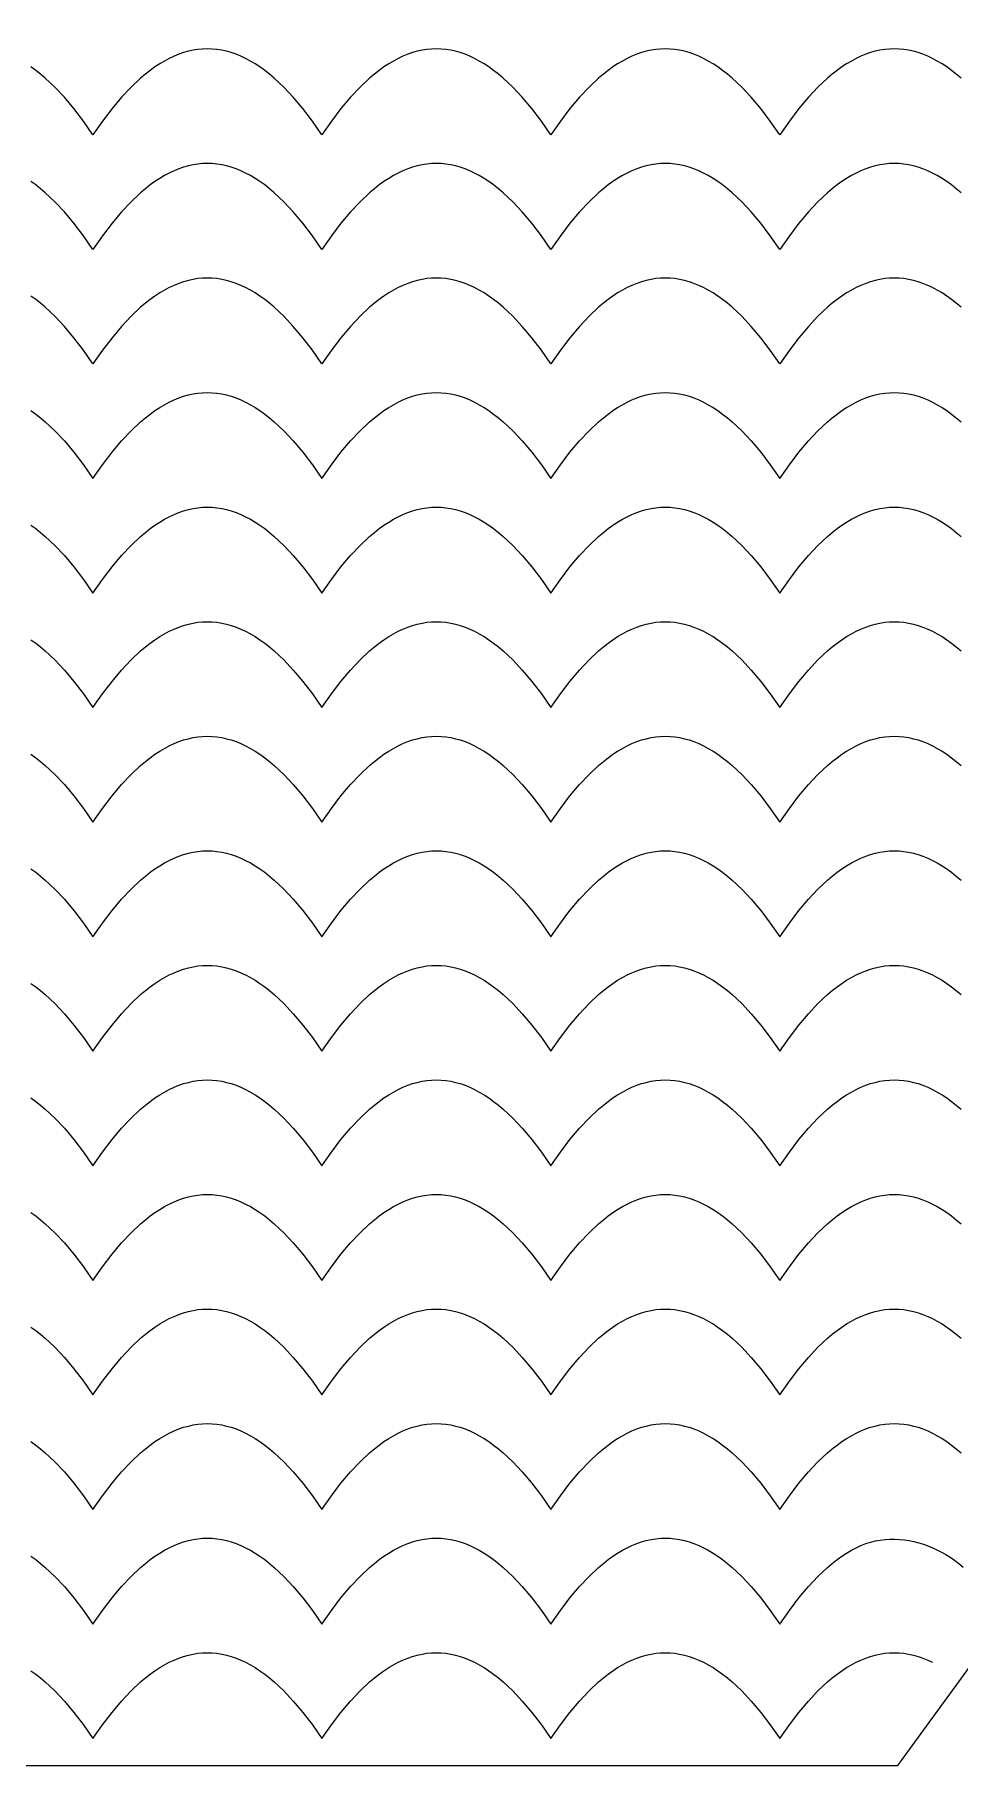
# Model space of a CAD drawing. Extents: x -831 to 1547, y -1426 to -385.
# Drawn here: x 59.5 to 95.9, y -926.3 to -858.3 of the extents above; entities that cross this region are included whole.
import ezdxf

# ---------------------------------------------------------------- set-up
doc = ezdxf.new("R2010")
doc.units = 0
doc.layers.add('CUT', color=18, linetype='CONTINUOUS')
doc.layers.add('ENGRAVE', color=1, linetype='CONTINUOUS')

msp = doc.modelspace()

# ---------------------------------------------------------------- linework, layer by layer
at = {"layer": 'CUT'}
msp.add_lwpolyline([(334.842, -861.159), (254.442, -861.159), (174.042, -809.919), (133.842, -809.919), (93.642, -809.919), (13.242, -861.159), (-67.158, -861.159), (-67.158, -926.259), (93.474, -926.259), (133.842, -870.943), (174.211, -926.259), (334.842, -926.259)], close=True, dxfattribs=at)
at = {"layer": 'ENGRAVE'}
for points in [[(95.967, -859.982), (95.779, -859.824), (95.592, -859.678), (95.404, -859.543), (95.217, -859.42), (95.029, -859.309), (94.842, -859.209), (94.654, -859.121), (94.467, -859.045), (94.279, -858.98), (94.092, -858.928), (93.904, -858.887), (93.717, -858.857), (93.529, -858.84), (93.342, -858.834), (93.154, -858.84), (92.967, -858.857), (92.779, -858.887), (92.592, -858.928), (92.404, -858.98), (92.217, -859.045), (92.029, -859.121), (91.842, -859.209), (91.654, -859.309), (91.467, -859.42), (91.279, -859.543), (91.092, -859.678), (90.904, -859.824), (90.717, -859.982), (90.342, -860.334), (89.967, -860.732), (89.592, -861.178), (89.217, -861.67), (88.842, -862.209), (88.467, -861.67), (88.092, -861.178), (87.717, -860.732), (87.342, -860.334), (86.967, -859.982), (86.779, -859.824), (86.592, -859.678), (86.404, -859.543), (86.217, -859.42), (86.029, -859.309), (85.842, -859.209), (85.654, -859.121), (85.467, -859.045), (85.279, -858.98), (85.092, -858.928), (84.904, -858.887), (84.717, -858.857), (84.529, -858.84), (84.342, -858.834), (84.154, -858.84), (83.967, -858.857), (83.779, -858.887), (83.592, -858.928), (83.404, -858.98), (83.217, -859.045), (83.029, -859.121), (82.842, -859.209), (82.654, -859.309), (82.467, -859.42), (82.279, -859.543), (82.092, -859.678), (81.904, -859.824), (81.717, -859.982), (81.342, -860.334), (80.967, -860.732), (80.592, -861.178), (80.217, -861.67), (79.842, -862.209), (79.467, -861.67), (79.092, -861.178), (78.717, -860.732), (78.342, -860.334), (77.967, -859.982), (77.779, -859.824), (77.592, -859.678), (77.404, -859.543), (77.217, -859.42), (77.029, -859.309), (76.842, -859.209), (76.654, -859.121), (76.467, -859.045), (76.279, -858.98), (76.092, -858.928), (75.904, -858.887), (75.717, -858.857), (75.529, -858.84), (75.342, -858.834), (75.154, -858.84), (74.967, -858.857), (74.779, -858.887), (74.592, -858.928), (74.404, -858.98), (74.217, -859.045), (74.029, -859.121), (73.842, -859.209), (73.654, -859.309), (73.467, -859.42), (73.279, -859.543), (73.092, -859.678), (72.904, -859.824), (72.717, -859.982), (72.342, -860.334), (71.967, -860.732), (71.592, -861.178), (71.217, -861.67), (70.842, -862.209), (70.467, -861.67), (70.092, -861.178), (69.717, -860.732), (69.342, -860.334), (68.967, -859.982), (68.779, -859.824), (68.592, -859.678), (68.404, -859.543), (68.217, -859.42), (68.029, -859.309), (67.842, -859.209), (67.654, -859.121), (67.467, -859.045), (67.279, -858.98), (67.092, -858.928), (66.904, -858.887), (66.717, -858.857), (66.529, -858.84), (66.342, -858.834), (66.154, -858.84), (65.967, -858.857), (65.779, -858.887), (65.592, -858.928), (65.404, -858.98), (65.217, -859.045), (65.029, -859.121), (64.842, -859.209), (64.654, -859.309), (64.467, -859.42), (64.279, -859.543), (64.092, -859.678), (63.904, -859.824), (63.717, -859.982), (63.342, -860.334), (62.967, -860.732), (62.592, -861.178), (62.217, -861.67), (61.842, -862.209), (61.467, -861.67), (61.092, -861.178), (60.717, -860.732), (60.342, -860.334), (59.967, -859.982), (59.779, -859.824), (59.592, -859.678), (59.404, -859.543)], [(95.967, -864.482), (95.779, -864.324), (95.592, -864.178), (95.404, -864.043), (95.217, -863.92), (95.029, -863.809), (94.842, -863.709), (94.654, -863.621), (94.467, -863.545), (94.279, -863.48), (94.092, -863.428), (93.904, -863.387), (93.717, -863.357), (93.529, -863.34), (93.342, -863.334), (93.154, -863.34), (92.967, -863.357), (92.779, -863.387), (92.592, -863.428), (92.404, -863.48), (92.217, -863.545), (92.029, -863.621), (91.842, -863.709), (91.654, -863.809), (91.467, -863.92), (91.279, -864.043), (91.092, -864.178), (90.904, -864.324), (90.717, -864.482), (90.342, -864.834), (89.967, -865.232), (89.592, -865.678), (89.217, -866.17), (88.842, -866.709), (88.467, -866.17), (88.092, -865.678), (87.717, -865.232), (87.342, -864.834), (86.967, -864.482), (86.779, -864.324), (86.592, -864.178), (86.404, -864.043), (86.217, -863.92), (86.029, -863.809), (85.842, -863.709), (85.654, -863.621), (85.467, -863.545), (85.279, -863.48), (85.092, -863.428), (84.904, -863.387), (84.717, -863.357), (84.529, -863.34), (84.342, -863.334), (84.154, -863.34), (83.967, -863.357), (83.779, -863.387), (83.592, -863.428), (83.404, -863.48), (83.217, -863.545), (83.029, -863.621), (82.842, -863.709), (82.654, -863.809), (82.467, -863.92), (82.279, -864.043), (82.092, -864.178), (81.904, -864.324), (81.717, -864.482), (81.342, -864.834), (80.967, -865.232), (80.592, -865.678), (80.217, -866.17), (79.842, -866.709), (79.467, -866.17), (79.092, -865.678), (78.717, -865.232), (78.342, -864.834), (77.967, -864.482), (77.779, -864.324), (77.592, -864.178), (77.404, -864.043), (77.217, -863.92), (77.029, -863.809), (76.842, -863.709), (76.654, -863.621), (76.467, -863.545), (76.279, -863.48), (76.092, -863.428), (75.904, -863.387), (75.717, -863.357), (75.529, -863.34), (75.342, -863.334), (75.154, -863.34), (74.967, -863.357), (74.779, -863.387), (74.592, -863.428), (74.404, -863.48), (74.217, -863.545), (74.029, -863.621), (73.842, -863.709), (73.654, -863.809), (73.467, -863.92), (73.279, -864.043), (73.092, -864.178), (72.904, -864.324), (72.717, -864.482), (72.342, -864.834), (71.967, -865.232), (71.592, -865.678), (71.217, -866.17), (70.842, -866.709), (70.467, -866.17), (70.092, -865.678), (69.717, -865.232), (69.342, -864.834), (68.967, -864.482), (68.779, -864.324), (68.592, -864.178), (68.404, -864.043), (68.217, -863.92), (68.029, -863.809), (67.842, -863.709), (67.654, -863.621), (67.467, -863.545), (67.279, -863.48), (67.092, -863.428), (66.904, -863.387), (66.717, -863.357), (66.529, -863.34), (66.342, -863.334), (66.154, -863.34), (65.967, -863.357), (65.779, -863.387), (65.592, -863.428), (65.404, -863.48), (65.217, -863.545), (65.029, -863.621), (64.842, -863.709), (64.654, -863.809), (64.467, -863.92), (64.279, -864.043), (64.092, -864.178), (63.904, -864.324), (63.717, -864.482), (63.342, -864.834), (62.967, -865.232), (62.592, -865.678), (62.217, -866.17), (61.842, -866.709), (61.467, -866.17), (61.092, -865.678), (60.717, -865.232), (60.342, -864.834), (59.967, -864.482), (59.779, -864.324), (59.592, -864.178), (59.404, -864.043)], [(95.967, -868.982), (95.779, -868.824), (95.592, -868.678), (95.404, -868.543), (95.217, -868.42), (95.029, -868.309), (94.842, -868.209), (94.654, -868.121), (94.467, -868.045), (94.279, -867.98), (94.092, -867.928), (93.904, -867.887), (93.717, -867.857), (93.529, -867.84), (93.342, -867.834), (93.154, -867.84), (92.967, -867.857), (92.779, -867.887), (92.592, -867.928), (92.404, -867.98), (92.217, -868.045), (92.029, -868.121), (91.842, -868.209), (91.654, -868.309), (91.467, -868.42), (91.279, -868.543), (91.092, -868.678), (90.904, -868.824), (90.717, -868.982), (90.342, -869.334), (89.967, -869.732), (89.592, -870.178), (89.217, -870.67), (88.842, -871.209), (88.467, -870.67), (88.092, -870.178), (87.717, -869.732), (87.342, -869.334), (86.967, -868.982), (86.779, -868.824), (86.592, -868.678), (86.404, -868.543), (86.217, -868.42), (86.029, -868.309), (85.842, -868.209), (85.654, -868.121), (85.467, -868.045), (85.279, -867.98), (85.092, -867.928), (84.904, -867.887), (84.717, -867.857), (84.529, -867.84), (84.342, -867.834), (84.154, -867.84), (83.967, -867.857), (83.779, -867.887), (83.592, -867.928), (83.404, -867.98), (83.217, -868.045), (83.029, -868.121), (82.842, -868.209), (82.654, -868.309), (82.467, -868.42), (82.279, -868.543), (82.092, -868.678), (81.904, -868.824), (81.717, -868.982), (81.342, -869.334), (80.967, -869.732), (80.592, -870.178), (80.217, -870.67), (79.842, -871.209), (79.467, -870.67), (79.092, -870.178), (78.717, -869.732), (78.342, -869.334), (77.967, -868.982), (77.779, -868.824), (77.592, -868.678), (77.404, -868.543), (77.217, -868.42), (77.029, -868.309), (76.842, -868.209), (76.654, -868.121), (76.467, -868.045), (76.279, -867.98), (76.092, -867.928), (75.904, -867.887), (75.717, -867.857), (75.529, -867.84), (75.342, -867.834), (75.154, -867.84), (74.967, -867.857), (74.779, -867.887), (74.592, -867.928), (74.404, -867.98), (74.217, -868.045), (74.029, -868.121), (73.842, -868.209), (73.654, -868.309), (73.467, -868.42), (73.279, -868.543), (73.092, -868.678), (72.904, -868.824), (72.717, -868.982), (72.342, -869.334), (71.967, -869.732), (71.592, -870.178), (71.217, -870.67), (70.842, -871.209), (70.467, -870.67), (70.092, -870.178), (69.717, -869.732), (69.342, -869.334), (68.967, -868.982), (68.779, -868.824), (68.592, -868.678), (68.404, -868.543), (68.217, -868.42), (68.029, -868.309), (67.842, -868.209), (67.654, -868.121), (67.467, -868.045), (67.279, -867.98), (67.092, -867.928), (66.904, -867.887), (66.717, -867.857), (66.529, -867.84), (66.342, -867.834), (66.154, -867.84), (65.967, -867.857), (65.779, -867.887), (65.592, -867.928), (65.404, -867.98), (65.217, -868.045), (65.029, -868.121), (64.842, -868.209), (64.654, -868.309), (64.467, -868.42), (64.279, -868.543), (64.092, -868.678), (63.904, -868.824), (63.717, -868.982), (63.342, -869.334), (62.967, -869.732), (62.592, -870.178), (62.217, -870.67), (61.842, -871.209), (61.467, -870.67), (61.092, -870.178), (60.717, -869.732), (60.342, -869.334), (59.967, -868.982), (59.779, -868.824), (59.592, -868.678), (59.404, -868.543)], [(59.404, -873.043), (59.592, -873.178), (59.779, -873.324), (59.967, -873.482), (60.342, -873.834), (60.717, -874.232), (61.092, -874.678), (61.467, -875.17), (61.842, -875.709), (62.217, -875.17), (62.592, -874.678), (62.967, -874.232), (63.342, -873.834), (63.717, -873.482), (63.904, -873.324), (64.092, -873.178), (64.279, -873.043), (64.467, -872.92), (64.654, -872.809), (64.842, -872.709), (65.029, -872.621), (65.217, -872.545), (65.404, -872.48), (65.592, -872.428), (65.779, -872.387), (65.967, -872.357), (66.154, -872.34), (66.342, -872.334), (66.529, -872.34), (66.717, -872.357), (66.904, -872.387), (67.092, -872.428), (67.279, -872.48), (67.467, -872.545), (67.654, -872.621), (67.842, -872.709), (68.029, -872.809), (68.217, -872.92), (68.404, -873.043), (68.592, -873.178), (68.779, -873.324), (68.967, -873.482), (69.342, -873.834), (69.717, -874.232), (70.092, -874.678), (70.467, -875.17), (70.842, -875.709), (71.217, -875.17), (71.592, -874.678), (71.967, -874.232), (72.342, -873.834), (72.717, -873.482), (72.904, -873.324), (73.092, -873.178), (73.279, -873.043), (73.467, -872.92), (73.654, -872.809), (73.842, -872.709), (74.029, -872.621), (74.217, -872.545), (74.404, -872.48), (74.592, -872.428), (74.779, -872.387), (74.967, -872.357), (75.154, -872.34), (75.342, -872.334), (75.529, -872.34), (75.717, -872.357), (75.904, -872.387), (76.092, -872.428), (76.279, -872.48), (76.467, -872.545), (76.654, -872.621), (76.842, -872.709), (77.029, -872.809), (77.217, -872.92), (77.404, -873.043), (77.592, -873.178), (77.779, -873.324), (77.967, -873.482), (78.342, -873.834), (78.717, -874.232), (79.092, -874.678), (79.467, -875.17), (79.842, -875.709), (80.217, -875.17), (80.592, -874.678), (80.967, -874.232), (81.342, -873.834), (81.717, -873.482), (81.904, -873.324), (82.092, -873.178), (82.279, -873.043), (82.467, -872.92), (82.654, -872.809), (82.842, -872.709), (83.029, -872.621), (83.217, -872.545), (83.404, -872.48), (83.592, -872.428), (83.779, -872.387), (83.967, -872.357), (84.154, -872.34), (84.342, -872.334), (84.529, -872.34), (84.717, -872.357), (84.904, -872.387), (85.092, -872.428), (85.279, -872.48), (85.467, -872.545), (85.654, -872.621), (85.842, -872.709), (86.029, -872.809), (86.217, -872.92), (86.404, -873.043), (86.592, -873.178), (86.779, -873.324), (86.967, -873.482), (87.342, -873.834), (87.717, -874.232), (88.092, -874.678), (88.467, -875.17), (88.842, -875.709), (89.217, -875.17), (89.592, -874.678), (89.967, -874.232), (90.342, -873.834), (90.717, -873.482), (90.904, -873.324), (91.092, -873.178), (91.279, -873.043), (91.467, -872.92), (91.654, -872.809), (91.842, -872.709), (92.029, -872.621), (92.217, -872.545), (92.404, -872.48), (92.592, -872.428), (92.779, -872.387), (92.967, -872.357), (93.154, -872.34), (93.342, -872.334), (93.529, -872.34), (93.717, -872.357), (93.904, -872.387), (94.092, -872.428), (94.279, -872.48), (94.467, -872.545), (94.654, -872.621), (94.842, -872.709), (95.029, -872.809), (95.217, -872.92), (95.404, -873.043), (95.592, -873.178), (95.779, -873.324), (95.967, -873.482)], [(59.404, -877.543), (59.592, -877.678), (59.779, -877.824), (59.967, -877.982), (60.342, -878.334), (60.717, -878.732), (61.092, -879.178), (61.467, -879.67), (61.842, -880.209), (62.217, -879.67), (62.592, -879.178), (62.967, -878.732), (63.342, -878.334), (63.717, -877.982), (63.904, -877.824), (64.092, -877.678), (64.279, -877.543), (64.467, -877.42), (64.654, -877.309), (64.842, -877.209), (65.029, -877.121), (65.217, -877.045), (65.404, -876.98), (65.592, -876.928), (65.779, -876.887), (65.967, -876.857), (66.154, -876.84), (66.342, -876.834), (66.529, -876.84), (66.717, -876.857), (66.904, -876.887), (67.092, -876.928), (67.279, -876.98), (67.467, -877.045), (67.654, -877.121), (67.842, -877.209), (68.029, -877.309), (68.217, -877.42), (68.404, -877.543), (68.592, -877.678), (68.779, -877.824), (68.967, -877.982), (69.342, -878.334), (69.717, -878.732), (70.092, -879.178), (70.467, -879.67), (70.842, -880.209), (71.217, -879.67), (71.592, -879.178), (71.967, -878.732), (72.342, -878.334), (72.717, -877.982), (72.904, -877.824), (73.092, -877.678), (73.279, -877.543), (73.467, -877.42), (73.654, -877.309), (73.842, -877.209), (74.029, -877.121), (74.217, -877.045), (74.404, -876.98), (74.592, -876.928), (74.779, -876.887), (74.967, -876.857), (75.154, -876.84), (75.342, -876.834), (75.529, -876.84), (75.717, -876.857), (75.904, -876.887), (76.092, -876.928), (76.279, -876.98), (76.467, -877.045), (76.654, -877.121), (76.842, -877.209), (77.029, -877.309), (77.217, -877.42), (77.404, -877.543), (77.592, -877.678), (77.779, -877.824), (77.967, -877.982), (78.342, -878.334), (78.717, -878.732), (79.092, -879.178), (79.467, -879.67), (79.842, -880.209), (80.217, -879.67), (80.592, -879.178), (80.967, -878.732), (81.342, -878.334), (81.717, -877.982), (81.904, -877.824), (82.092, -877.678), (82.279, -877.543), (82.467, -877.42), (82.654, -877.309), (82.842, -877.209), (83.029, -877.121), (83.217, -877.045), (83.404, -876.98), (83.592, -876.928), (83.779, -876.887), (83.967, -876.857), (84.154, -876.84), (84.342, -876.834), (84.529, -876.84), (84.717, -876.857), (84.904, -876.887), (85.092, -876.928), (85.279, -876.98), (85.467, -877.045), (85.654, -877.121), (85.842, -877.209), (86.029, -877.309), (86.217, -877.42), (86.404, -877.543), (86.592, -877.678), (86.779, -877.824), (86.967, -877.982), (87.342, -878.334), (87.717, -878.732), (88.092, -879.178), (88.467, -879.67), (88.842, -880.209), (89.217, -879.67), (89.592, -879.178), (89.967, -878.732), (90.342, -878.334), (90.717, -877.982), (90.904, -877.824), (91.092, -877.678), (91.279, -877.543), (91.467, -877.42), (91.654, -877.309), (91.842, -877.209), (92.029, -877.121), (92.217, -877.045), (92.404, -876.98), (92.592, -876.928), (92.779, -876.887), (92.967, -876.857), (93.154, -876.84), (93.342, -876.834), (93.529, -876.84), (93.717, -876.857), (93.904, -876.887), (94.092, -876.928), (94.279, -876.98), (94.467, -877.045), (94.654, -877.121), (94.842, -877.209), (95.029, -877.309), (95.217, -877.42), (95.404, -877.543), (95.592, -877.678), (95.779, -877.824), (95.967, -877.982)], [(59.404, -882.043), (59.592, -882.178), (59.779, -882.324), (59.967, -882.482), (60.342, -882.834), (60.717, -883.232), (61.092, -883.678), (61.467, -884.17), (61.842, -884.709), (62.217, -884.17), (62.592, -883.678), (62.967, -883.232), (63.342, -882.834), (63.717, -882.482), (63.904, -882.324), (64.092, -882.178), (64.279, -882.043), (64.467, -881.92), (64.654, -881.809), (64.842, -881.709), (65.029, -881.621), (65.217, -881.545), (65.404, -881.48), (65.592, -881.428), (65.779, -881.387), (65.967, -881.357), (66.154, -881.34), (66.342, -881.334), (66.529, -881.34), (66.717, -881.357), (66.904, -881.387), (67.092, -881.428), (67.279, -881.48), (67.467, -881.545), (67.654, -881.621), (67.842, -881.709), (68.029, -881.809), (68.217, -881.92), (68.404, -882.043), (68.592, -882.178), (68.779, -882.324), (68.967, -882.482), (69.342, -882.834), (69.717, -883.232), (70.092, -883.678), (70.467, -884.17), (70.842, -884.709), (71.217, -884.17), (71.592, -883.678), (71.967, -883.232), (72.342, -882.834), (72.717, -882.482), (72.904, -882.324), (73.092, -882.178), (73.279, -882.043), (73.467, -881.92), (73.654, -881.809), (73.842, -881.709), (74.029, -881.621), (74.217, -881.545), (74.404, -881.48), (74.592, -881.428), (74.779, -881.387), (74.967, -881.357), (75.154, -881.34), (75.342, -881.334), (75.529, -881.34), (75.717, -881.357), (75.904, -881.387), (76.092, -881.428), (76.279, -881.48), (76.467, -881.545), (76.654, -881.621), (76.842, -881.709), (77.029, -881.809), (77.217, -881.92), (77.404, -882.043), (77.592, -882.178), (77.779, -882.324), (77.967, -882.482), (78.342, -882.834), (78.717, -883.232), (79.092, -883.678), (79.467, -884.17), (79.842, -884.709), (80.217, -884.17), (80.592, -883.678), (80.967, -883.232), (81.342, -882.834), (81.717, -882.482), (81.904, -882.324), (82.092, -882.178), (82.279, -882.043), (82.467, -881.92), (82.654, -881.809), (82.842, -881.709), (83.029, -881.621), (83.217, -881.545), (83.404, -881.48), (83.592, -881.428), (83.779, -881.387), (83.967, -881.357), (84.154, -881.34), (84.342, -881.334), (84.529, -881.34), (84.717, -881.357), (84.904, -881.387), (85.092, -881.428), (85.279, -881.48), (85.467, -881.545), (85.654, -881.621), (85.842, -881.709), (86.029, -881.809), (86.217, -881.92), (86.404, -882.043), (86.592, -882.178), (86.779, -882.324), (86.967, -882.482), (87.342, -882.834), (87.717, -883.232), (88.092, -883.678), (88.467, -884.17), (88.842, -884.709), (89.217, -884.17), (89.592, -883.678), (89.967, -883.232), (90.342, -882.834), (90.717, -882.482), (90.904, -882.324), (91.092, -882.178), (91.279, -882.043), (91.467, -881.92), (91.654, -881.809), (91.842, -881.709), (92.029, -881.621), (92.217, -881.545), (92.404, -881.48), (92.592, -881.428), (92.779, -881.387), (92.967, -881.357), (93.154, -881.34), (93.342, -881.334), (93.529, -881.34), (93.717, -881.357), (93.904, -881.387), (94.092, -881.428), (94.279, -881.48), (94.467, -881.545), (94.654, -881.621), (94.842, -881.709), (95.029, -881.809), (95.217, -881.92), (95.404, -882.043), (95.592, -882.178), (95.779, -882.324), (95.967, -882.482)], [(59.404, -886.543), (59.592, -886.678), (59.779, -886.824), (59.967, -886.982), (60.342, -887.334), (60.717, -887.732), (61.092, -888.178), (61.467, -888.67), (61.842, -889.209), (62.217, -888.67), (62.592, -888.178), (62.967, -887.732), (63.342, -887.334), (63.717, -886.982), (63.904, -886.824), (64.092, -886.678), (64.279, -886.543), (64.467, -886.42), (64.654, -886.309), (64.842, -886.209), (65.029, -886.121), (65.217, -886.045), (65.404, -885.98), (65.592, -885.928), (65.779, -885.887), (65.967, -885.857), (66.154, -885.84), (66.342, -885.834), (66.529, -885.84), (66.717, -885.857), (66.904, -885.887), (67.092, -885.928), (67.279, -885.98), (67.467, -886.045), (67.654, -886.121), (67.842, -886.209), (68.029, -886.309), (68.217, -886.42), (68.404, -886.543), (68.592, -886.678), (68.779, -886.824), (68.967, -886.982), (69.342, -887.334), (69.717, -887.732), (70.092, -888.178), (70.467, -888.67), (70.842, -889.209), (71.217, -888.67), (71.592, -888.178), (71.967, -887.732), (72.342, -887.334), (72.717, -886.982), (72.904, -886.824), (73.092, -886.678), (73.279, -886.543), (73.467, -886.42), (73.654, -886.309), (73.842, -886.209), (74.029, -886.121), (74.217, -886.045), (74.404, -885.98), (74.592, -885.928), (74.779, -885.887), (74.967, -885.857), (75.154, -885.84), (75.342, -885.834), (75.529, -885.84), (75.717, -885.857), (75.904, -885.887), (76.092, -885.928), (76.279, -885.98), (76.467, -886.045), (76.654, -886.121), (76.842, -886.209), (77.029, -886.309), (77.217, -886.42), (77.404, -886.543), (77.592, -886.678), (77.779, -886.824), (77.967, -886.982), (78.342, -887.334), (78.717, -887.732), (79.092, -888.178), (79.467, -888.67), (79.842, -889.209), (80.217, -888.67), (80.592, -888.178), (80.967, -887.732), (81.342, -887.334), (81.717, -886.982), (81.904, -886.824), (82.092, -886.678), (82.279, -886.543), (82.467, -886.42), (82.654, -886.309), (82.842, -886.209), (83.029, -886.121), (83.217, -886.045), (83.404, -885.98), (83.592, -885.928), (83.779, -885.887), (83.967, -885.857), (84.154, -885.84), (84.342, -885.834), (84.529, -885.84), (84.717, -885.857), (84.904, -885.887), (85.092, -885.928), (85.279, -885.98), (85.467, -886.045), (85.654, -886.121), (85.842, -886.209), (86.029, -886.309), (86.217, -886.42), (86.404, -886.543), (86.592, -886.678), (86.779, -886.824), (86.967, -886.982), (87.342, -887.334), (87.717, -887.732), (88.092, -888.178), (88.467, -888.67), (88.842, -889.209), (89.217, -888.67), (89.592, -888.178), (89.967, -887.732), (90.342, -887.334), (90.717, -886.982), (90.904, -886.824), (91.092, -886.678), (91.279, -886.543), (91.467, -886.42), (91.654, -886.309), (91.842, -886.209), (92.029, -886.121), (92.217, -886.045), (92.404, -885.98), (92.592, -885.928), (92.779, -885.887), (92.967, -885.857), (93.154, -885.84), (93.342, -885.834), (93.529, -885.84), (93.717, -885.857), (93.904, -885.887), (94.092, -885.928), (94.279, -885.98), (94.467, -886.045), (94.654, -886.121), (94.842, -886.209), (95.029, -886.309), (95.217, -886.42), (95.404, -886.543), (95.592, -886.678), (95.779, -886.824), (95.967, -886.982)], [(59.404, -891.043), (59.592, -891.178), (59.779, -891.324), (59.967, -891.482), (60.342, -891.834), (60.717, -892.232), (61.092, -892.678), (61.467, -893.17), (61.842, -893.709), (62.217, -893.17), (62.592, -892.678), (62.967, -892.232), (63.342, -891.834), (63.717, -891.482), (63.904, -891.324), (64.092, -891.178), (64.279, -891.043), (64.467, -890.92), (64.654, -890.809), (64.842, -890.709), (65.029, -890.621), (65.217, -890.545), (65.404, -890.48), (65.592, -890.428), (65.779, -890.387), (65.967, -890.357), (66.154, -890.34), (66.342, -890.334), (66.529, -890.34), (66.717, -890.357), (66.904, -890.387), (67.092, -890.428), (67.279, -890.48), (67.467, -890.545), (67.654, -890.621), (67.842, -890.709), (68.029, -890.809), (68.217, -890.92), (68.404, -891.043), (68.592, -891.178), (68.779, -891.324), (68.967, -891.482), (69.342, -891.834), (69.717, -892.232), (70.092, -892.678), (70.467, -893.17), (70.842, -893.709), (71.217, -893.17), (71.592, -892.678), (71.967, -892.232), (72.342, -891.834), (72.717, -891.482), (72.904, -891.324), (73.092, -891.178), (73.279, -891.043), (73.467, -890.92), (73.654, -890.809), (73.842, -890.709), (74.029, -890.621), (74.217, -890.545), (74.404, -890.48), (74.592, -890.428), (74.779, -890.387), (74.967, -890.357), (75.154, -890.34), (75.342, -890.334), (75.529, -890.34), (75.717, -890.357), (75.904, -890.387), (76.092, -890.428), (76.279, -890.48), (76.467, -890.545), (76.654, -890.621), (76.842, -890.709), (77.029, -890.809), (77.217, -890.92), (77.404, -891.043), (77.592, -891.178), (77.779, -891.324), (77.967, -891.482), (78.342, -891.834), (78.717, -892.232), (79.092, -892.678), (79.467, -893.17), (79.842, -893.709), (80.217, -893.17), (80.592, -892.678), (80.967, -892.232), (81.342, -891.834), (81.717, -891.482), (81.904, -891.324), (82.092, -891.178), (82.279, -891.043), (82.467, -890.92), (82.654, -890.809), (82.842, -890.709), (83.029, -890.621), (83.217, -890.545), (83.404, -890.48), (83.592, -890.428), (83.779, -890.387), (83.967, -890.357), (84.154, -890.34), (84.342, -890.334), (84.529, -890.34), (84.717, -890.357), (84.904, -890.387), (85.092, -890.428), (85.279, -890.48), (85.467, -890.545), (85.654, -890.621), (85.842, -890.709), (86.029, -890.809), (86.217, -890.92), (86.404, -891.043), (86.592, -891.178), (86.779, -891.324), (86.967, -891.482), (87.342, -891.834), (87.717, -892.232), (88.092, -892.678), (88.467, -893.17), (88.842, -893.709), (89.217, -893.17), (89.592, -892.678), (89.967, -892.232), (90.342, -891.834), (90.717, -891.482), (90.904, -891.324), (91.092, -891.178), (91.279, -891.043), (91.467, -890.92), (91.654, -890.809), (91.842, -890.709), (92.029, -890.621), (92.217, -890.545), (92.404, -890.48), (92.592, -890.428), (92.779, -890.387), (92.967, -890.357), (93.154, -890.34), (93.342, -890.334), (93.529, -890.34), (93.717, -890.357), (93.904, -890.387), (94.092, -890.428), (94.279, -890.48), (94.467, -890.545), (94.654, -890.621), (94.842, -890.709), (95.029, -890.809), (95.217, -890.92), (95.404, -891.043), (95.592, -891.178), (95.779, -891.324), (95.967, -891.482)], [(59.404, -895.543), (59.592, -895.678), (59.779, -895.824), (59.967, -895.982), (60.342, -896.334), (60.717, -896.732), (61.092, -897.178), (61.467, -897.67), (61.842, -898.209), (62.217, -897.67), (62.592, -897.178), (62.967, -896.732), (63.342, -896.334), (63.717, -895.982), (63.904, -895.824), (64.092, -895.678), (64.279, -895.543), (64.467, -895.42), (64.654, -895.309), (64.842, -895.209), (65.029, -895.121), (65.217, -895.045), (65.404, -894.98), (65.592, -894.928), (65.779, -894.887), (65.967, -894.857), (66.154, -894.84), (66.342, -894.834), (66.529, -894.84), (66.717, -894.857), (66.904, -894.887), (67.092, -894.928), (67.279, -894.98), (67.467, -895.045), (67.654, -895.121), (67.842, -895.209), (68.029, -895.309), (68.217, -895.42), (68.404, -895.543), (68.592, -895.678), (68.779, -895.824), (68.967, -895.982), (69.342, -896.334), (69.717, -896.732), (70.092, -897.178), (70.467, -897.67), (70.842, -898.209), (71.217, -897.67), (71.592, -897.178), (71.967, -896.732), (72.342, -896.334), (72.717, -895.982), (72.904, -895.824), (73.092, -895.678), (73.279, -895.543), (73.467, -895.42), (73.654, -895.309), (73.842, -895.209), (74.029, -895.121), (74.217, -895.045), (74.404, -894.98), (74.592, -894.928), (74.779, -894.887), (74.967, -894.857), (75.154, -894.84), (75.342, -894.834), (75.529, -894.84), (75.717, -894.857), (75.904, -894.887), (76.092, -894.928), (76.279, -894.98), (76.467, -895.045), (76.654, -895.121), (76.842, -895.209), (77.029, -895.309), (77.217, -895.42), (77.404, -895.543), (77.592, -895.678), (77.779, -895.824), (77.967, -895.982), (78.342, -896.334), (78.717, -896.732), (79.092, -897.178), (79.467, -897.67), (79.842, -898.209), (80.217, -897.67), (80.592, -897.178), (80.967, -896.732), (81.342, -896.334), (81.717, -895.982), (81.904, -895.824), (82.092, -895.678), (82.279, -895.543), (82.467, -895.42), (82.654, -895.309), (82.842, -895.209), (83.029, -895.121), (83.217, -895.045), (83.404, -894.98), (83.592, -894.928), (83.779, -894.887), (83.967, -894.857), (84.154, -894.84), (84.342, -894.834), (84.529, -894.84), (84.717, -894.857), (84.904, -894.887), (85.092, -894.928), (85.279, -894.98), (85.467, -895.045), (85.654, -895.121), (85.842, -895.209), (86.029, -895.309), (86.217, -895.42), (86.404, -895.543), (86.592, -895.678), (86.779, -895.824), (86.967, -895.982), (87.342, -896.334), (87.717, -896.732), (88.092, -897.178), (88.467, -897.67), (88.842, -898.209), (89.217, -897.67), (89.592, -897.178), (89.967, -896.732), (90.342, -896.334), (90.717, -895.982), (90.904, -895.824), (91.092, -895.678), (91.279, -895.543), (91.467, -895.42), (91.654, -895.309), (91.842, -895.209), (92.029, -895.121), (92.217, -895.045), (92.404, -894.98), (92.592, -894.928), (92.779, -894.887), (92.967, -894.857), (93.154, -894.84), (93.342, -894.834), (93.529, -894.84), (93.717, -894.857), (93.904, -894.887), (94.092, -894.928), (94.279, -894.98), (94.467, -895.045), (94.654, -895.121), (94.842, -895.209), (95.029, -895.309), (95.217, -895.42), (95.404, -895.543), (95.592, -895.678), (95.779, -895.824), (95.967, -895.982)], [(59.404, -900.043), (59.592, -900.178), (59.779, -900.324), (59.967, -900.482), (60.342, -900.834), (60.717, -901.232), (61.092, -901.678), (61.467, -902.17), (61.842, -902.709), (62.217, -902.17), (62.592, -901.678), (62.967, -901.232), (63.342, -900.834), (63.717, -900.482), (63.904, -900.324), (64.092, -900.178), (64.279, -900.043), (64.467, -899.92), (64.654, -899.809), (64.842, -899.709), (65.029, -899.621), (65.217, -899.545), (65.404, -899.48), (65.592, -899.428), (65.779, -899.387), (65.967, -899.357), (66.154, -899.34), (66.342, -899.334), (66.529, -899.34), (66.717, -899.357), (66.904, -899.387), (67.092, -899.428), (67.279, -899.48), (67.467, -899.545), (67.654, -899.621), (67.842, -899.709), (68.029, -899.809), (68.217, -899.92), (68.404, -900.043), (68.592, -900.178), (68.779, -900.324), (68.967, -900.482), (69.342, -900.834), (69.717, -901.232), (70.092, -901.678), (70.467, -902.17), (70.842, -902.709), (71.217, -902.17), (71.592, -901.678), (71.967, -901.232), (72.342, -900.834), (72.717, -900.482), (72.904, -900.324), (73.092, -900.178), (73.279, -900.043), (73.467, -899.92), (73.654, -899.809), (73.842, -899.709), (74.029, -899.621), (74.217, -899.545), (74.404, -899.48), (74.592, -899.428), (74.779, -899.387), (74.967, -899.357), (75.154, -899.34), (75.342, -899.334), (75.529, -899.34), (75.717, -899.357), (75.904, -899.387), (76.092, -899.428), (76.279, -899.48), (76.467, -899.545), (76.654, -899.621), (76.842, -899.709), (77.029, -899.809), (77.217, -899.92), (77.404, -900.043), (77.592, -900.178), (77.779, -900.324), (77.967, -900.482), (78.342, -900.834), (78.717, -901.232), (79.092, -901.678), (79.467, -902.17), (79.842, -902.709), (80.217, -902.17), (80.592, -901.678), (80.967, -901.232), (81.342, -900.834), (81.717, -900.482), (81.904, -900.324), (82.092, -900.178), (82.279, -900.043), (82.467, -899.92), (82.654, -899.809), (82.842, -899.709), (83.029, -899.621), (83.217, -899.545), (83.404, -899.48), (83.592, -899.428), (83.779, -899.387), (83.967, -899.357), (84.154, -899.34), (84.342, -899.334), (84.529, -899.34), (84.717, -899.357), (84.904, -899.387), (85.092, -899.428), (85.279, -899.48), (85.467, -899.545), (85.654, -899.621), (85.842, -899.709), (86.029, -899.809), (86.217, -899.92), (86.404, -900.043), (86.592, -900.178), (86.779, -900.324), (86.967, -900.482), (87.342, -900.834), (87.717, -901.232), (88.092, -901.678), (88.467, -902.17), (88.842, -902.709), (89.217, -902.17), (89.592, -901.678), (89.967, -901.232), (90.342, -900.834), (90.717, -900.482), (90.904, -900.324), (91.092, -900.178), (91.279, -900.043), (91.467, -899.92), (91.654, -899.809), (91.842, -899.709), (92.029, -899.621), (92.217, -899.545), (92.404, -899.48), (92.592, -899.428), (92.779, -899.387), (92.967, -899.357), (93.154, -899.34), (93.342, -899.334), (93.529, -899.34), (93.717, -899.357), (93.904, -899.387), (94.092, -899.428), (94.279, -899.48), (94.467, -899.545), (94.654, -899.621), (94.842, -899.709), (95.029, -899.809), (95.217, -899.92), (95.404, -900.043), (95.592, -900.178), (95.779, -900.324), (95.967, -900.482)], [(59.404, -904.543), (59.592, -904.678), (59.779, -904.824), (59.967, -904.982), (60.342, -905.334), (60.717, -905.732), (61.092, -906.178), (61.467, -906.67), (61.842, -907.209), (62.217, -906.67), (62.592, -906.178), (62.967, -905.732), (63.342, -905.334), (63.717, -904.982), (63.904, -904.824), (64.092, -904.678), (64.279, -904.543), (64.467, -904.42), (64.654, -904.309), (64.842, -904.209), (65.029, -904.121), (65.217, -904.045), (65.404, -903.98), (65.592, -903.928), (65.779, -903.887), (65.967, -903.857), (66.154, -903.84), (66.342, -903.834), (66.529, -903.84), (66.717, -903.857), (66.904, -903.887), (67.092, -903.928), (67.279, -903.98), (67.467, -904.045), (67.654, -904.121), (67.842, -904.209), (68.029, -904.309), (68.217, -904.42), (68.404, -904.543), (68.592, -904.678), (68.779, -904.824), (68.967, -904.982), (69.342, -905.334), (69.717, -905.732), (70.092, -906.178), (70.467, -906.67), (70.842, -907.209), (71.217, -906.67), (71.592, -906.178), (71.967, -905.732), (72.342, -905.334), (72.717, -904.982), (72.904, -904.824), (73.092, -904.678), (73.279, -904.543), (73.467, -904.42), (73.654, -904.309), (73.842, -904.209), (74.029, -904.121), (74.217, -904.045), (74.404, -903.98), (74.592, -903.928), (74.779, -903.887), (74.967, -903.857), (75.154, -903.84), (75.342, -903.834), (75.529, -903.84), (75.717, -903.857), (75.904, -903.887), (76.092, -903.928), (76.279, -903.98), (76.467, -904.045), (76.654, -904.121), (76.842, -904.209), (77.029, -904.309), (77.217, -904.42), (77.404, -904.543), (77.592, -904.678), (77.779, -904.824), (77.967, -904.982), (78.342, -905.334), (78.717, -905.732), (79.092, -906.178), (79.467, -906.67), (79.842, -907.209), (80.217, -906.67), (80.592, -906.178), (80.967, -905.732), (81.342, -905.334), (81.717, -904.982), (81.904, -904.824), (82.092, -904.678), (82.279, -904.543), (82.467, -904.42), (82.654, -904.309), (82.842, -904.209), (83.029, -904.121), (83.217, -904.045), (83.404, -903.98), (83.592, -903.928), (83.779, -903.887), (83.967, -903.857), (84.154, -903.84), (84.342, -903.834), (84.529, -903.84), (84.717, -903.857), (84.904, -903.887), (85.092, -903.928), (85.279, -903.98), (85.467, -904.045), (85.654, -904.121), (85.842, -904.209), (86.029, -904.309), (86.217, -904.42), (86.404, -904.543), (86.592, -904.678), (86.779, -904.824), (86.967, -904.982), (87.342, -905.334), (87.717, -905.732), (88.092, -906.178), (88.467, -906.67), (88.842, -907.209), (89.217, -906.67), (89.592, -906.178), (89.967, -905.732), (90.342, -905.334), (90.717, -904.982), (90.904, -904.824), (91.092, -904.678), (91.279, -904.543), (91.467, -904.42), (91.654, -904.309), (91.842, -904.209), (92.029, -904.121), (92.217, -904.045), (92.404, -903.98), (92.592, -903.928), (92.779, -903.887), (92.967, -903.857), (93.154, -903.84), (93.342, -903.834), (93.529, -903.84), (93.717, -903.857), (93.904, -903.887), (94.092, -903.928), (94.279, -903.98), (94.467, -904.045), (94.654, -904.121), (94.842, -904.209), (95.029, -904.309), (95.217, -904.42), (95.404, -904.543), (95.592, -904.678), (95.779, -904.824), (95.967, -904.982)], [(59.404, -909.043), (59.592, -909.178), (59.779, -909.324), (59.967, -909.482), (60.342, -909.834), (60.717, -910.232), (61.092, -910.678), (61.467, -911.17), (61.842, -911.709), (62.217, -911.17), (62.592, -910.678), (62.967, -910.232), (63.342, -909.834), (63.717, -909.482), (63.904, -909.324), (64.092, -909.178), (64.279, -909.043), (64.467, -908.92), (64.654, -908.809), (64.842, -908.709), (65.029, -908.621), (65.217, -908.545), (65.404, -908.48), (65.592, -908.428), (65.779, -908.387), (65.967, -908.357), (66.154, -908.34), (66.342, -908.334), (66.529, -908.34), (66.717, -908.357), (66.904, -908.387), (67.092, -908.428), (67.279, -908.48), (67.467, -908.545), (67.654, -908.621), (67.842, -908.709), (68.029, -908.809), (68.217, -908.92), (68.404, -909.043), (68.592, -909.178), (68.779, -909.324), (68.967, -909.482), (69.342, -909.834), (69.717, -910.232), (70.092, -910.678), (70.467, -911.17), (70.842, -911.709), (71.217, -911.17), (71.592, -910.678), (71.967, -910.232), (72.342, -909.834), (72.717, -909.482), (72.904, -909.324), (73.092, -909.178), (73.279, -909.043), (73.467, -908.92), (73.654, -908.809), (73.842, -908.709), (74.029, -908.621), (74.217, -908.545), (74.404, -908.48), (74.592, -908.428), (74.779, -908.387), (74.967, -908.357), (75.154, -908.34), (75.342, -908.334), (75.529, -908.34), (75.717, -908.357), (75.904, -908.387), (76.092, -908.428), (76.279, -908.48), (76.467, -908.545), (76.654, -908.621), (76.842, -908.709), (77.029, -908.809), (77.217, -908.92), (77.404, -909.043), (77.592, -909.178), (77.779, -909.324), (77.967, -909.482), (78.342, -909.834), (78.717, -910.232), (79.092, -910.678), (79.467, -911.17), (79.842, -911.709), (80.217, -911.17), (80.592, -910.678), (80.967, -910.232), (81.342, -909.834), (81.717, -909.482), (81.904, -909.324), (82.092, -909.178), (82.279, -909.043), (82.467, -908.92), (82.654, -908.809), (82.842, -908.709), (83.029, -908.621), (83.217, -908.545), (83.404, -908.48), (83.592, -908.428), (83.779, -908.387), (83.967, -908.357), (84.154, -908.34), (84.342, -908.334), (84.529, -908.34), (84.717, -908.357), (84.904, -908.387), (85.092, -908.428), (85.279, -908.48), (85.467, -908.545), (85.654, -908.621), (85.842, -908.709), (86.029, -908.809), (86.217, -908.92), (86.404, -909.043), (86.592, -909.178), (86.779, -909.324), (86.967, -909.482), (87.342, -909.834), (87.717, -910.232), (88.092, -910.678), (88.467, -911.17), (88.842, -911.709), (89.217, -911.17), (89.592, -910.678), (89.967, -910.232), (90.342, -909.834), (90.717, -909.482), (90.904, -909.324), (91.092, -909.178), (91.279, -909.043), (91.467, -908.92), (91.654, -908.809), (91.842, -908.709), (92.029, -908.621), (92.217, -908.545), (92.404, -908.48), (92.592, -908.428), (92.779, -908.387), (92.967, -908.357), (93.154, -908.34), (93.342, -908.334), (93.529, -908.34), (93.717, -908.357), (93.904, -908.387), (94.092, -908.428), (94.279, -908.48), (94.467, -908.545), (94.654, -908.621), (94.842, -908.709), (95.029, -908.809), (95.217, -908.92), (95.404, -909.043), (95.592, -909.178), (95.779, -909.324), (95.967, -909.482)], [(59.404, -913.543), (59.592, -913.678), (59.779, -913.824), (59.967, -913.982), (60.342, -914.334), (60.717, -914.732), (61.092, -915.178), (61.467, -915.67), (61.842, -916.209), (62.217, -915.67), (62.592, -915.178), (62.967, -914.732), (63.342, -914.334), (63.717, -913.982), (63.904, -913.824), (64.092, -913.678), (64.279, -913.543), (64.467, -913.42), (64.654, -913.309), (64.842, -913.209), (65.029, -913.121), (65.217, -913.045), (65.404, -912.98), (65.592, -912.928), (65.779, -912.887), (65.967, -912.857), (66.154, -912.84), (66.342, -912.834), (66.529, -912.84), (66.717, -912.857), (66.904, -912.887), (67.092, -912.928), (67.279, -912.98), (67.467, -913.045), (67.654, -913.121), (67.842, -913.209), (68.029, -913.309), (68.217, -913.42), (68.404, -913.543), (68.592, -913.678), (68.779, -913.824), (68.967, -913.982), (69.342, -914.334), (69.717, -914.732), (70.092, -915.178), (70.467, -915.67), (70.842, -916.209), (71.217, -915.67), (71.592, -915.178), (71.967, -914.732), (72.342, -914.334), (72.717, -913.982), (72.904, -913.824), (73.092, -913.678), (73.279, -913.543), (73.467, -913.42), (73.654, -913.309), (73.842, -913.209), (74.029, -913.121), (74.217, -913.045), (74.404, -912.98), (74.592, -912.928), (74.779, -912.887), (74.967, -912.857), (75.154, -912.84), (75.342, -912.834), (75.529, -912.84), (75.717, -912.857), (75.904, -912.887), (76.092, -912.928), (76.279, -912.98), (76.467, -913.045), (76.654, -913.121), (76.842, -913.209), (77.029, -913.309), (77.217, -913.42), (77.404, -913.543), (77.592, -913.678), (77.779, -913.824), (77.967, -913.982), (78.342, -914.334), (78.717, -914.732), (79.092, -915.178), (79.467, -915.67), (79.842, -916.209), (80.217, -915.67), (80.592, -915.178), (80.967, -914.732), (81.342, -914.334), (81.717, -913.982), (81.904, -913.824), (82.092, -913.678), (82.279, -913.543), (82.467, -913.42), (82.654, -913.309), (82.842, -913.209), (83.029, -913.121), (83.217, -913.045), (83.404, -912.98), (83.592, -912.928), (83.779, -912.887), (83.967, -912.857), (84.154, -912.84), (84.342, -912.834), (84.529, -912.84), (84.717, -912.857), (84.904, -912.887), (85.092, -912.928), (85.279, -912.98), (85.467, -913.045), (85.654, -913.121), (85.842, -913.209), (86.029, -913.309), (86.217, -913.42), (86.404, -913.543), (86.592, -913.678), (86.779, -913.824), (86.967, -913.982), (87.342, -914.334), (87.717, -914.732), (88.092, -915.178), (88.467, -915.67), (88.842, -916.209), (89.217, -915.67), (89.592, -915.178), (89.967, -914.732), (90.342, -914.334), (90.717, -913.982), (90.904, -913.824), (91.092, -913.678), (91.279, -913.543), (91.467, -913.42), (91.654, -913.309), (91.842, -913.209), (92.029, -913.121), (92.217, -913.045), (92.404, -912.98), (92.592, -912.928), (92.779, -912.887), (92.967, -912.857), (93.154, -912.84), (93.342, -912.834), (93.529, -912.84), (93.717, -912.857), (93.904, -912.887), (94.092, -912.928), (94.279, -912.98), (94.467, -913.045), (94.654, -913.121), (94.842, -913.209), (95.029, -913.309), (95.217, -913.42), (95.404, -913.543), (95.592, -913.678), (95.779, -913.824), (95.967, -913.982)], [(59.404, -918.043), (59.592, -918.178), (59.779, -918.324), (59.967, -918.482), (60.342, -918.834), (60.717, -919.232), (61.092, -919.678), (61.467, -920.17), (61.842, -920.709), (62.217, -920.17), (62.592, -919.678), (62.967, -919.232), (63.342, -918.834), (63.717, -918.482), (63.904, -918.324), (64.092, -918.178), (64.279, -918.043), (64.467, -917.92), (64.654, -917.809), (64.842, -917.709), (65.029, -917.621), (65.217, -917.545), (65.404, -917.48), (65.592, -917.428), (65.779, -917.387), (65.967, -917.357), (66.154, -917.34), (66.342, -917.334), (66.529, -917.34), (66.717, -917.357), (66.904, -917.387), (67.092, -917.428), (67.279, -917.48), (67.467, -917.545), (67.654, -917.621), (67.842, -917.709), (68.029, -917.809), (68.217, -917.92), (68.404, -918.043), (68.592, -918.178), (68.779, -918.324), (68.967, -918.482), (69.342, -918.834), (69.717, -919.232), (70.092, -919.678), (70.467, -920.17), (70.842, -920.709), (71.217, -920.17), (71.592, -919.678), (71.967, -919.232), (72.342, -918.834), (72.717, -918.482), (72.904, -918.324), (73.092, -918.178), (73.279, -918.043), (73.467, -917.92), (73.654, -917.809), (73.842, -917.709), (74.029, -917.621), (74.217, -917.545), (74.404, -917.48), (74.592, -917.428), (74.779, -917.387), (74.967, -917.357), (75.154, -917.34), (75.342, -917.334), (75.529, -917.34), (75.717, -917.357), (75.904, -917.387), (76.092, -917.428), (76.279, -917.48), (76.467, -917.545), (76.654, -917.621), (76.842, -917.709), (77.029, -917.809), (77.217, -917.92), (77.404, -918.043), (77.592, -918.178), (77.779, -918.324), (77.967, -918.482), (78.342, -918.834), (78.717, -919.232), (79.092, -919.678), (79.467, -920.17), (79.842, -920.709), (80.217, -920.17), (80.592, -919.678), (80.967, -919.232), (81.342, -918.834), (81.717, -918.482), (81.904, -918.324), (82.092, -918.178), (82.279, -918.043), (82.467, -917.92), (82.654, -917.809), (82.842, -917.709), (83.029, -917.621), (83.217, -917.545), (83.404, -917.48), (83.592, -917.428), (83.779, -917.387), (83.967, -917.357), (84.154, -917.34), (84.342, -917.334), (84.529, -917.34), (84.717, -917.357), (84.904, -917.387), (85.092, -917.428), (85.279, -917.48), (85.467, -917.545), (85.654, -917.621), (85.842, -917.709), (86.029, -917.809), (86.217, -917.92), (86.404, -918.043), (86.592, -918.178), (86.779, -918.324), (86.967, -918.482), (87.342, -918.834), (87.717, -919.232), (88.092, -919.678), (88.467, -920.17), (88.842, -920.709), (89.217, -920.17), (89.592, -919.678), (89.967, -919.232), (90.342, -918.834), (90.717, -918.482), (90.904, -918.324), (91.092, -918.178), (91.279, -918.043), (91.467, -917.92), (91.654, -917.809), (91.842, -917.709), (92.03, -917.622), (92.219, -917.549), (92.409, -917.489), (92.6, -917.441), (92.791, -917.406), (92.981, -917.383), (93.172, -917.371), (93.362, -917.371), (93.552, -917.38), (93.741, -917.4), (93.929, -917.43), (94.115, -917.469), (94.3, -917.517), (94.483, -917.573), (94.664, -917.637), (94.842, -917.709), (95.019, -917.789), (95.194, -917.879), (95.368, -917.977), (95.541, -918.086), (95.712, -918.203), (95.882, -918.331), (96.051, -918.467)], [(59.404, -922.543), (59.592, -922.678), (59.779, -922.824), (59.967, -922.982), (60.342, -923.334), (60.717, -923.732), (61.092, -924.178), (61.467, -924.67), (61.842, -925.209), (62.217, -924.67), (62.592, -924.178), (62.967, -923.732), (63.342, -923.334), (63.717, -922.982), (63.904, -922.824), (64.092, -922.678), (64.279, -922.543), (64.467, -922.42), (64.654, -922.309), (64.842, -922.209), (65.029, -922.121), (65.217, -922.045), (65.404, -921.98), (65.592, -921.928), (65.779, -921.887), (65.967, -921.857), (66.154, -921.84), (66.342, -921.834), (66.529, -921.84), (66.717, -921.857), (66.904, -921.887), (67.092, -921.928), (67.279, -921.98), (67.467, -922.045), (67.654, -922.121), (67.842, -922.209), (68.029, -922.309), (68.217, -922.42), (68.404, -922.543), (68.592, -922.678), (68.779, -922.824), (68.967, -922.982), (69.342, -923.334), (69.717, -923.732), (70.092, -924.178), (70.467, -924.67), (70.842, -925.209), (71.217, -924.67), (71.592, -924.178), (71.967, -923.732), (72.342, -923.334), (72.717, -922.982), (72.904, -922.824), (73.092, -922.678), (73.279, -922.543), (73.467, -922.42), (73.654, -922.309), (73.842, -922.209), (74.029, -922.121), (74.217, -922.045), (74.404, -921.98), (74.592, -921.928), (74.779, -921.887), (74.967, -921.857), (75.154, -921.84), (75.342, -921.834), (75.529, -921.84), (75.717, -921.857), (75.904, -921.887), (76.092, -921.928), (76.279, -921.98), (76.467, -922.045), (76.654, -922.121), (76.842, -922.209), (77.029, -922.309), (77.217, -922.42), (77.404, -922.543), (77.592, -922.678), (77.779, -922.824), (77.967, -922.982), (78.342, -923.334), (78.717, -923.732), (79.092, -924.178), (79.467, -924.67), (79.842, -925.209), (80.217, -924.67), (80.592, -924.178), (80.967, -923.732), (81.342, -923.334), (81.717, -922.982), (81.904, -922.824), (82.092, -922.678), (82.279, -922.543), (82.467, -922.42), (82.654, -922.309), (82.842, -922.209), (83.029, -922.121), (83.217, -922.045), (83.404, -921.98), (83.592, -921.928), (83.779, -921.887), (83.967, -921.857), (84.154, -921.84), (84.342, -921.834), (84.529, -921.84), (84.717, -921.857), (84.904, -921.887), (85.092, -921.928), (85.279, -921.98), (85.467, -922.045), (85.654, -922.121), (85.842, -922.209), (86.029, -922.309), (86.217, -922.42), (86.404, -922.543), (86.592, -922.678), (86.779, -922.824), (86.967, -922.982), (87.342, -923.334), (87.717, -923.732), (88.092, -924.178), (88.467, -924.67), (88.842, -925.209), (89.217, -924.67), (89.592, -924.178), (89.967, -923.732), (90.342, -923.334), (90.717, -922.982), (90.904, -922.824), (91.092, -922.678), (91.279, -922.543), (91.467, -922.42), (91.654, -922.309), (91.842, -922.209), (92.029, -922.121), (92.217, -922.045), (92.404, -921.98), (92.592, -921.928), (92.779, -921.887), (92.967, -921.857), (93.154, -921.84), (93.342, -921.834), (93.529, -921.84), (93.717, -921.857), (93.904, -921.887), (94.092, -921.928), (94.279, -921.98), (94.467, -922.045), (94.654, -922.121), (94.842, -922.209)]]:
    msp.add_lwpolyline(points, dxfattribs=at)

doc.saveas('drawing.dxf')
